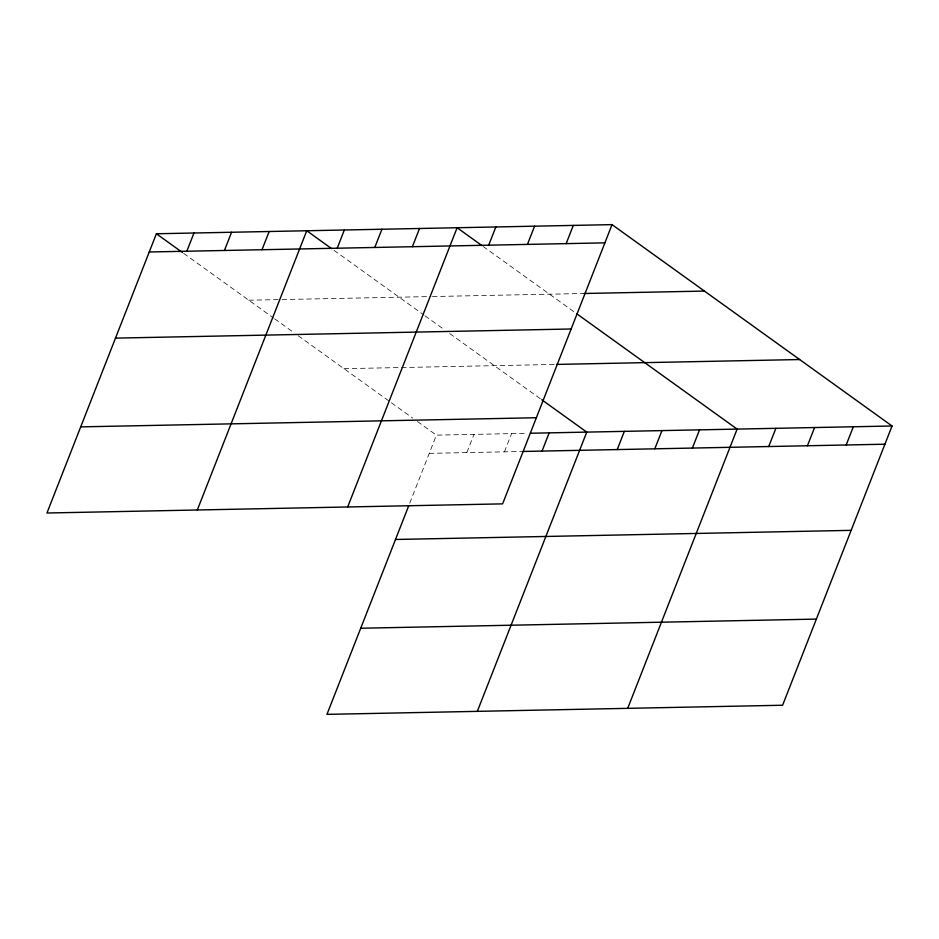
<?xml version="1.0" encoding="UTF-8"?>
<svg xmlns="http://www.w3.org/2000/svg" width="939" height="939" viewBox="0 0 939 939"><rect width="100%" height="100%" fill="white"/><g stroke="black" fill="none" stroke-linecap="round" stroke-linejoin="round"><path stroke-width="0.7" stroke-dasharray="4.7 3.52" d="M409.744 503.14L436.4 435.133L527.483 433.302M466.847 452.586L473.984 434.37M504.443 451.835L511.579 433.618M248.788 300.21L280.597 299.576M282.04 299.553L430.966 296.56M432.409 296.536L583.952 293.496M343.991 368.675L555.078 364.449M429.264 453.349L521.791 451.495M483.174 246.476L575.372 312.781M334.002 250.349L423.841 314.952M425.015 315.797L444.992 330.164M449.699 333.545L540.559 398.887M183.633 253.354L273.472 317.969M274.646 318.814L293.449 332.336M298.156 335.716L390.201 401.904M391.375 402.749L412.702 418.09M417.444 421.494L436.4 435.133"/><path stroke-width="1.41" d="M612.04 224.632L156.39 233.764L46.95 513.011L502.6 503.867L612.04 224.632L892.05 425.989L782.61 705.236L326.96 714.368L408.688 505.839M186.838 251.229L193.974 233.013M224.433 250.478L231.569 232.262M262.016 249.727L269.164 231.499M197.319 509.994L306.748 230.748L331.631 248.635M337.207 248.213L344.343 229.996M374.79 247.462L381.938 229.245M412.385 246.711L419.522 228.494M347.676 506.978L457.117 227.731L481.989 245.619M488.703 245.173L495.851 226.956M527.436 244.398L534.573 226.182M566.17 243.624L573.306 225.407M542.038 451.084L549.174 432.867M477.329 711.351L586.758 432.116L541.744 399.744M617.216 449.57L624.353 431.353M654.812 448.819L661.948 430.602M692.395 448.067L699.532 429.851M627.698 708.346L737.127 429.1L576.558 313.626M768.724 446.541L775.86 428.325M807.446 445.755L814.594 427.538M846.18 444.98L853.316 426.764M149.242 251.981L604.892 242.849M583.952 293.496L704.438 291.078M115.485 338.122L571.135 328.99M556.534 364.414L799.641 359.543M80.707 426.869L536.357 417.738M530.371 433.243L892.05 425.989M523.234 451.459L884.914 444.206M395.507 539.479L851.157 530.347M360.717 628.238L816.378 619.094M156.39 233.764L182.448 252.509"/></g></svg>
